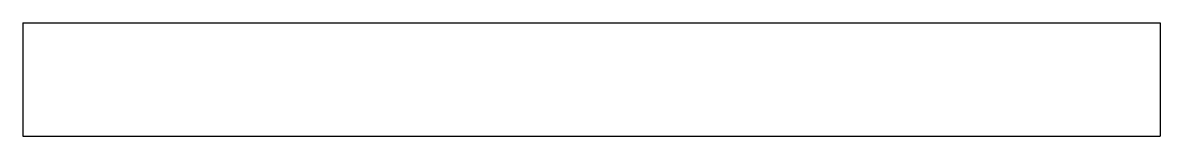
# Model space of a CAD drawing. Header units: millimetres. Extents: x -115 to 115, y 0 to 23.
import ezdxf

# ---------------------------------------------------------------- set-up
doc = ezdxf.new("R2010")
doc.units = ezdxf.units.MM

msp = doc.modelspace()

# ---------------------------------------------------------------- linework, layer by layer
at = {"color": 7, "linetype": 'Continuous', "lineweight": 25}
for p, q in [((-115, 23), (115, 23)), ((-115, 23), (-115, 0)), ((115, 23), (115, 0)), ((-115, 0), (115, 0))]:
    msp.add_line(p, q, dxfattribs=at)

doc.saveas('drawing.dxf')
